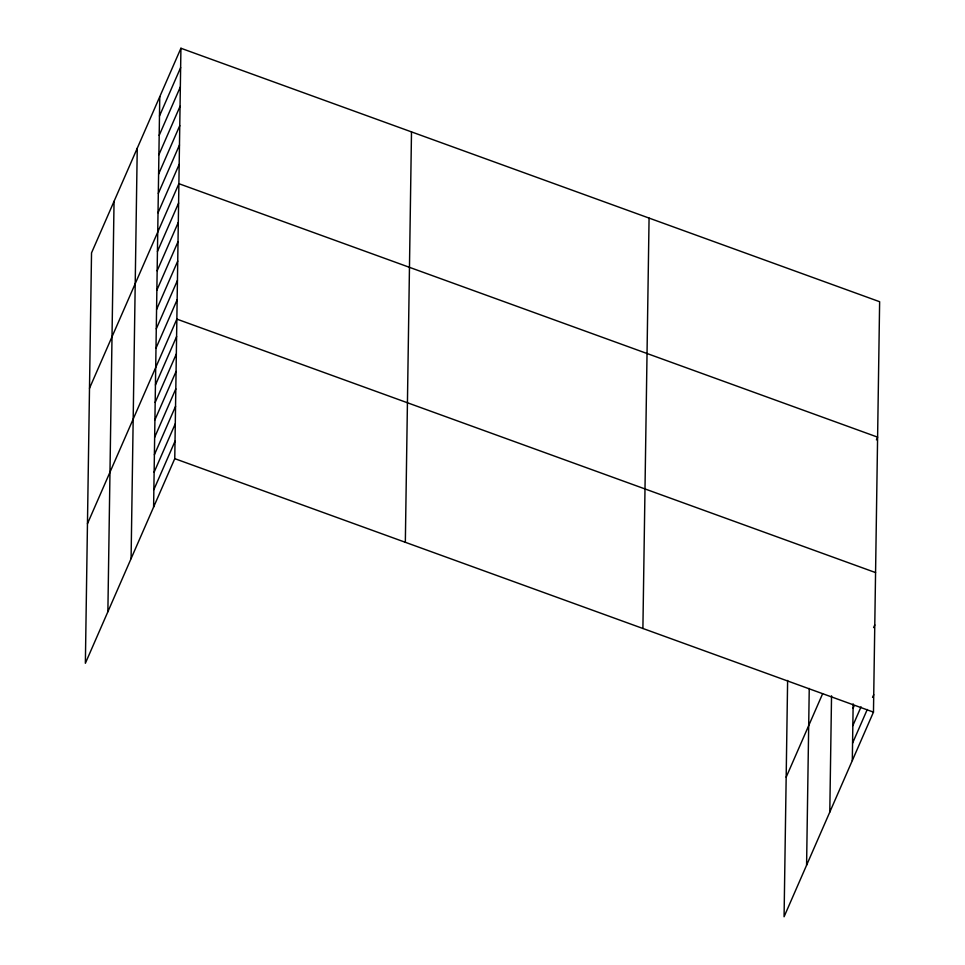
<?xml version="1.0" encoding="UTF-8"?>
<svg xmlns="http://www.w3.org/2000/svg" width="965" height="965" viewBox="0 0 965 965"><rect width="100%" height="100%" fill="white"/><g stroke="black" fill="none" stroke-linecap="round" stroke-linejoin="round"><path stroke-width="1.45" d="M107.875 611.738L114.051 201.335M131.083 558.639L137.247 148.224M153.604 507.083L159.768 96.681M180.925 48.25L91.53 252.878L85.366 663.281L174.762 458.652L180.925 48.25L879.634 301.719L873.47 712.122L784.075 916.75L787.621 680.47M405.336 542.306L411.5 131.891M642.895 628.48L649.071 218.078M806.583 865.207L809.249 688.455M829.791 812.096L831.541 695.813M852.312 760.553L853.157 703.871M159.478 116.029L180.636 67.598M159.189 135.377L180.346 86.947M158.899 154.726L180.057 106.295M158.61 174.074L179.767 125.643M158.32 193.422L179.478 144.991M158.031 212.77L179.188 164.34M89.492 388.316L178.899 183.688L877.607 437.145L876.425 439.847M157.44 251.467L178.609 203.036M157.15 270.815L178.308 222.384M156.861 290.163L178.018 241.733M156.571 309.512L177.729 261.081M156.282 328.86L177.439 280.429M155.992 348.208L177.15 299.765M87.453 523.742L176.86 319.113L875.569 572.583M155.437 384.999L176.595 336.556M155.172 402.429L176.33 353.998M154.907 419.871L176.076 371.441M154.653 437.314L175.811 388.883M154.388 454.756L175.546 406.325M154.123 472.199L175.28 423.768M153.869 489.641L175.027 441.21M786.161 777.211L822.602 693.799M873.602 627.6L874.785 624.91M853.096 708.226L854.266 705.536M852.831 725.668L861.057 706.838M852.577 743.11L867.27 709.48M872.553 697.369L873.735 694.679M174.762 458.652L873.47 712.122"/></g></svg>
